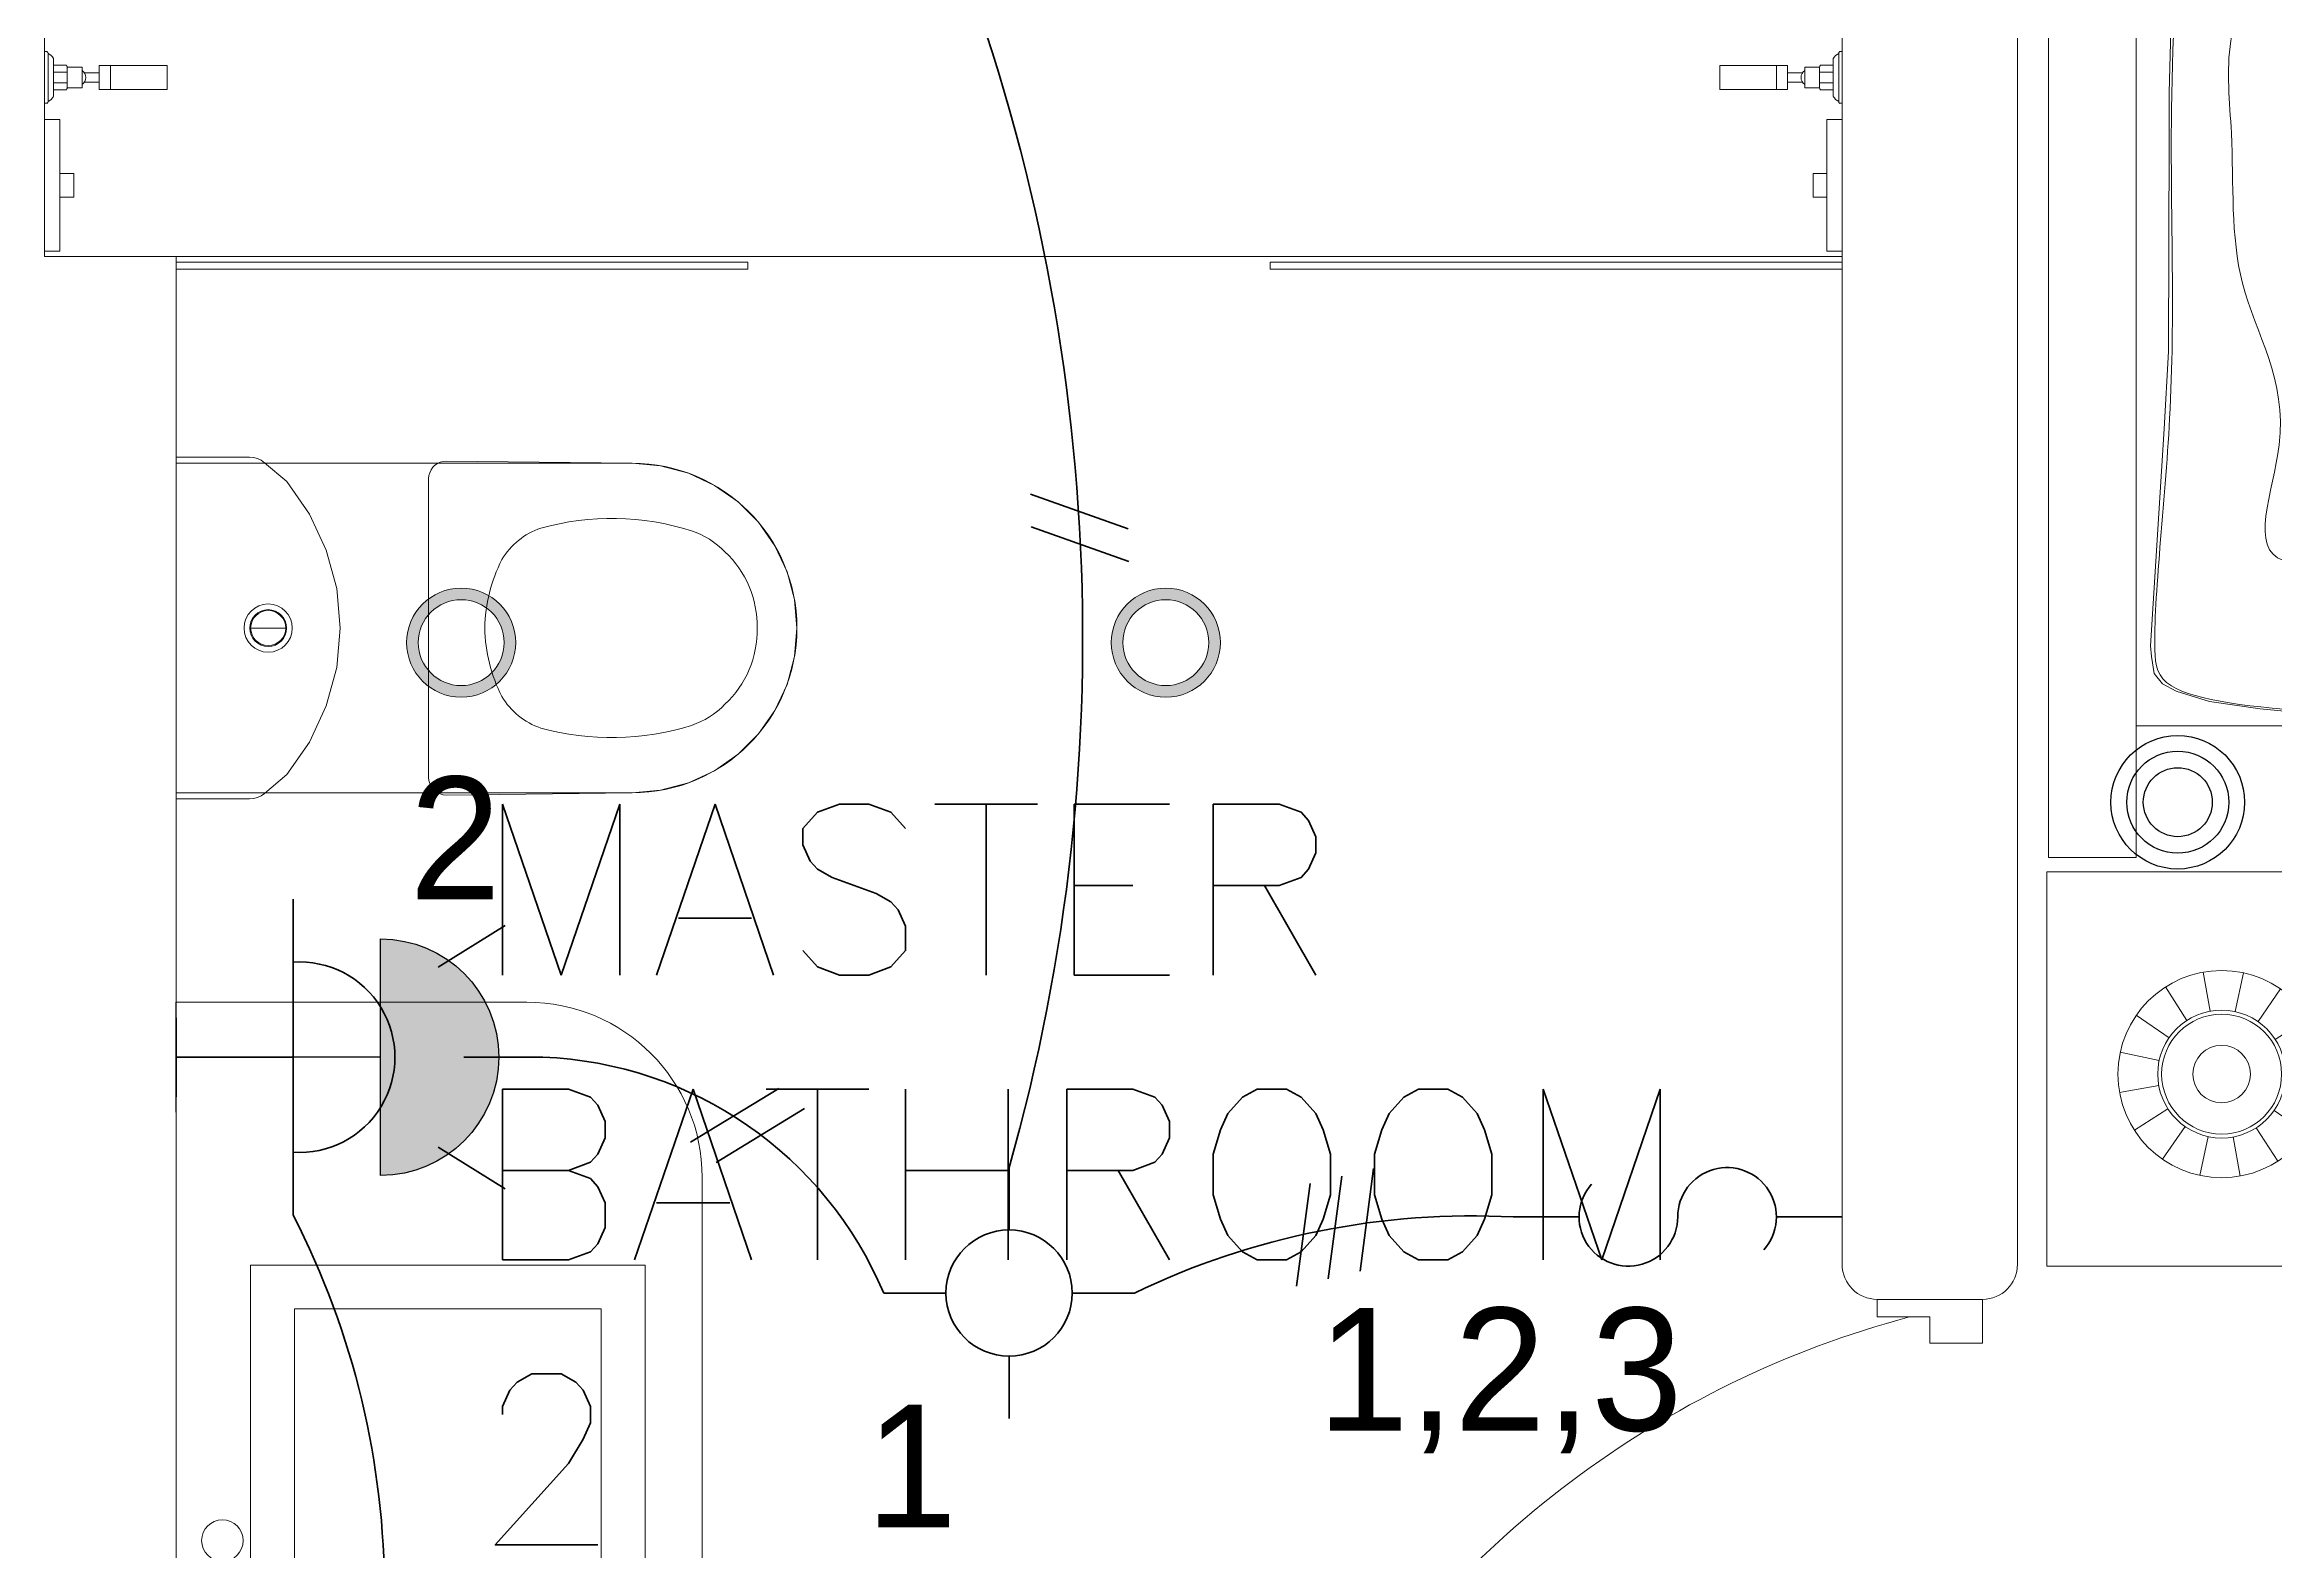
# Model space of a CAD drawing. Header units: metres. Extents: x 14 to 2416, y -346 to 476.
# Drawn here: x 146.327 to 148.871, y -84.998 to -83.279 of the extents above; entities that cross this region are included whole.
import ezdxf

# ---------------------------------------------------------------- set-up
doc = ezdxf.new("R2010")
doc.units = ezdxf.units.M
doc.linetypes.add('0', pattern=[0])
doc.layers.get('0').update_dxf_attribs({"linetype": '0', "lineweight": 20})
doc.layers.add('1', color=1, linetype='Continuous')
doc.layers.add('MAVA Luminarias', color=1, linetype='Continuous')
for name, color, linetype, lineweight in [('A-ANNO-TEXT', 20, 'Continuous', 13), ('A-DOOR', 35, 'Continuous', 5), ('A-WALL', 250, 'Continuous', 20), ('baños', 251, 'Continuous', 0), ('E Salida Interruptores', 22, 'Continuous', 40), ('E Salida Luces', 22, 'Continuous', 40), ('E Tuberia Emp Losa', 22, 'Continuous', 40), ('MAVA -LUMINARIAS', 1, 'Continuous', 18), ('MOBILIARIOS', 252, 'Continuous', 0), ('textos', 7, 'Continuous', 0)]:
    doc.layers.add(name, color=color, linetype=linetype, lineweight=lineweight)
doc.styles.add('CENTURY GOTHIC', font='GOTHIC.TTF')
doc.styles.get("Standard").update_dxf_attribs({"font": 'arial.ttf', "height": 0.1875})

# ---------------------------------------------------------------- blocks, each defined once
blk = doc.blocks.new('downlight')
at = {"layer": 'MAVA -LUMINARIAS'}
h = blk.add_hatch(color=3, dxfattribs=at)
h.dxf.hatch_style = 1
h.paths.add_polyline_path([(-5.416, -22.4571, 1), (-5.2917, -22.4571, 1)])
h.paths.add_polyline_path([(-5.3048, -22.4571, -1), (-5.4029, -22.4571, -1)], flags=16)
at = {"layer": 'MAVA -LUMINARIAS', "color": 3}
for radius in [0.0622, 0.049]:
    blk.add_circle((-5.3539, -22.4571), radius, dxfattribs=at)
blk = doc.blocks.new('SCONCE 2')
at = {"layer": 'MAVA Luminarias', "linetype": 'Continuous'}
blk.add_hatch(color=1, dxfattribs=at).paths.add_polyline_path([(0.3422, -0.2405, 1), (-0.169, -0.2405)])
at = {"layer": 'MAVA Luminarias', "color": 1, "linetype": 'Continuous'}
for p, q in [((-0.169, -0.2405), (0.3422, -0.2405)), ((0.0866, -0.2405), (0.0866, -0.6823)), ((-0.0323, -0.6823), (0.2056, -0.6823))]:
    blk.add_line(p, q, dxfattribs=at)
blk.add_arc((0.0866, -0.2405), 0.2556, 0, 180, dxfattribs=at)
blk = doc.blocks.new('Caroma_ToiletSuites')
at = {"layer": 'baños'}
for p, q in [((-64.3, 696.7), (-94, 682.8)), ((-32.6, 705.1), (-64.3, 696.7)), ((0, 708), (-32.6, 705.1)), ((32.6, 705.1), (0, 708)), ((64.3, 696.7), (32.6, 705.1)), ((94, 682.8), (64.3, 696.7)), ((-120.8, 664), (-144, 640.8)), ((-94, 682.8), (-120.8, 664)), ((120.8, 664), (94, 682.8)), ((144, 640.8), (120.8, 664)), ((-144, 640.8), (-162.8, 614)), ((162.8, 614), (144, 640.8)), ((-162.8, 614), (-176.7, 584.3)), ((176.7, 584.3), (162.8, 614)), ((-176.7, 584.3), (-185.1, 552.6)), ((185.1, 552.6), (176.7, 584.3)), ((-185.1, 552.6), (-188, 520)), ((188, 520), (185.1, 552.6)), ((-188, 520), (-190.5, 308)), ((-188, 0), (-188, 520)), ((188, 520), (188, 0)), ((190.5, 308), (188, 520)), ((-190.5, 308), (-190.2, 304.5)), ((190.2, 304.5), (190.5, 308)), ((-190.2, 304.5), (-189.3, 301.2)), ((-189.3, 301.2), (-187.8, 298)), ((-187.8, 298), (-185.8, 295.1)), ((-185.8, 295.1), (-183.4, 292.7)), ((-183.4, 292.7), (-180.5, 290.7)), ((-180.5, 290.7), (-177.3, 289.2)), ((-177.3, 289.2), (-174, 288.3)), ((-174, 288.3), (-170.5, 288)), ((-170.5, 288), (170.5, 288)), ((170.5, 288), (174, 288.3)), ((174, 288.3), (177.3, 289.2)), ((177.3, 289.2), (180.5, 290.7)), ((180.5, 290.7), (183.4, 292.7)), ((183.4, 292.7), (185.8, 295.1)), ((185.8, 295.1), (187.8, 298)), ((187.8, 298), (189.3, 301.2)), ((189.3, 301.2), (190.2, 304.5)), ((-45.1, 183.1), (-88.9, 171.3)), ((0, 187), (-45.1, 183.1)), ((45.1, 183.1), (0, 187)), ((88.9, 171.3), (45.1, 183.1)), ((-88.9, 171.3), (-130, 152.2)), ((130, 152.2), (88.9, 171.3)), ((-130, 152.2), (-167.1, 126.2)), ((167.1, 126.2), (130, 152.2)), ((-167.1, 126.2), (-188.7, 100.9)), ((0, 85), (0, 125)), ((188.7, 100.9), (167.1, 126.2)), ((-194.6, 88.2), (-195, 83.5)), ((-195, 83.5), (-195, 0)), ((-193.4, 92.7), (-194.6, 88.2)), ((-191.4, 97), (-193.4, 92.7)), ((-188.7, 100.9), (-191.4, 97)), ((191.4, 97), (188.7, 100.9)), ((193.4, 92.7), (191.4, 97)), ((194.6, 88.2), (193.4, 92.7)), ((195, 83.5), (194.6, 88.2)), ((195, 0), (195, 83.5)), ((-195, 0), (195, 0)), ((188, 0), (-188, 0))]:
    blk.add_line(p, q, dxfattribs=at)
for centre, radius, start, end in [((0, 520), 188, 0, 180), ((-2.7, 547.4), 115.2, 88.6565, 137.0404), ((2.7, 547.4), 115.2, 42.9609, 91.3415), ((-18.8, 556.1), 97.6, 134.3372, 160.9897), ((18.8, 556.1), 97.6, 19.01, 45.6643), ((183, 496.7), 307.9, 162.7713, 195.2143), ((-183, 496.7), 307.9, 344.7852, 17.2286), ((-36.1, 442.4), 82.4, 198.763, 239.3582), ((36.1, 442.4), 82.4, 300.6412, 341.2351), ((2.9, 529.9), 177.9, 242.916, 269.0659), ((-2.9, 529.9), 177.9, 270.9339, 297.0836), ((0, 105), 27.5, 0, 180), ((0, 105), 27.5, 180, 0), ((0, 105), 21, 0, 180), ((0, 105), 21, 180, 0), ((0, 105), 20, 0, 180), ((0, 105), 20, 180, 0)]:
    blk.add_arc(centre, radius, start, end, dxfattribs=at)
blk = doc.blocks.new('P90')
at = {"layer": 'A-DOOR'}
for p, q in [((-0.0476, -0.8576), (0.6364, -0.5264)), ((0.6473, -0.5489), (0.6364, -0.5264)), ((-0.0368, -0.88), (0.6473, -0.5489)), ((0.5843, -0.5517), (0.58, -0.5427)), ((0.5992, -0.5445), (0.5949, -0.5355)), ((0.5952, -0.5741), (0.5995, -0.5831)), ((0.6101, -0.5669), (0.6144, -0.5759)), ((-0.0368, -0.88), (-0.0476, -0.8576))]:
    blk.add_line(p, q, dxfattribs=at)
for points in [[(-0.06, -0.02), (-0.06, -0.05), (-0.12, -0.05), (-0.12, 0), (0, 0), (0, -0.02)], [(-0.0668, -0.88), (-0.0668, -0.85), (-0.1268, -0.85), (-0.1268, -0.9), (-0.0068, -0.9), (-0.0068, -0.88)]]:
    blk.add_lwpolyline(points, close=True, dxfattribs=at)
blk.add_arc((-0.3259, -1.105), 1.1228, 31.0139, 75.0797, dxfattribs=at)
for points in [[(0.5812, -0.5096), (0.5857, -0.5096), (0.5933, -0.5141), (0.5977, -0.5218), (0.5977, -0.5306), (0.5933, -0.5383), (0.5856, -0.5427), (0.5767, -0.5427), (0.5691, -0.5383), (0.5647, -0.5306), (0.5647, -0.5217), (0.5691, -0.514), (0.5768, -0.5096), (0.5812, -0.5096)], [(0.6133, -0.5758), (0.6177, -0.5758), (0.6254, -0.5803), (0.6298, -0.5879), (0.6298, -0.5968), (0.6253, -0.6045), (0.6176, -0.6089), (0.6088, -0.6089), (0.6011, -0.6044), (0.5967, -0.5967), (0.5967, -0.5879), (0.6011, -0.5802), (0.6088, -0.5758), (0.6133, -0.5758)]]:
    blk.add_open_spline(points, degree=2, dxfattribs=at)
blk = doc.blocks.new('A$C8d867532')
at = {"layer": 'baños', "linetype": 'Continuous'}
blk.add_line((0.0395, 0.4062, 0), (0.1223, 0.4062, 0.0004), dxfattribs=at)
at = {"layer": 'baños'}
for points in [[(0.0743, 0.8), (0.5243, 0.8), (0.5243, 0), (0.0743, 0)], [(0.1243, 0.75), (0.4743, 0.75), (0.4743, 0.05), (0.1243, 0.05)]]:
    blk.add_lwpolyline(points, close=True, dxfattribs=at)
at = {"layer": 'baños', "linetype": 'Continuous'}
blk.add_lwpolyline([(0.0672, 0.3939, -9.082434), (0.0672, 0.4062)], format="xyb", dxfattribs=at)
at = {"layer": 'baños', "linetype": 'Continuous', "elevation": 0}
for points in [[(0.0661, 0.4101), (0.1804, 0.4101, -0.363105), (0.1887, 0.4, -0.363105), (0.1804, 0.39), (0.0661, 0.39)], [(0.0333, 0.4, -0.385153), (0.0395, 0.4062), (0.0395, 0.4062)], [(0.0333, 0.4, 0.385153), (0.0395, 0.3939), (0.0395, 0.3939)]]:
    blk.add_lwpolyline(points, format="xyb", dxfattribs=at)
at = {"layer": 'baños', "linetype": 'Continuous'}
for points, elevation in [([(0.0114, 0.405), (0.0005, 0.405), (0, 0.4043), (0, 0.3957)], 0), ([(0, 0.3957), (0.0005, 0.395), (0.0114, 0.395)], 0), ([(0.1223, 0.4062), (0.1223, 0.3939)], 0.0004)]:
    blk.add_lwpolyline(points, dxfattribs=dict(at, elevation=elevation))
at = {"layer": 'baños', "linetype": 'Continuous', "extrusion": (1.31781e-06, -1, -8.43443e-26), "elevation": -0.3939}
blk.add_lwpolyline([(0.1223, 0.0004), (0.0395, 0)], close=True, dxfattribs=at)
at = {"layer": 'baños', "linetype": 'Continuous'}
for centre, radius in [((0.0422, 0.4857), 0.0237), ((0.2993, 0.4), 0.0317), ((0.2993, 0.4), 0.0159), ((0.0384, 0.3146), 0.0237)]:
    blk.add_circle(centre, radius, dxfattribs=at)
at = {"layer": 'baños', "linetype": 'Continuous', "extrusion": (3.61622e-27, 8.43443e-26, -1)}
for centre, major_axis, ratio in [((0.1558, 0.4), (0, -0.0085), 0.599546), ((0.1557, 0.424), (0.00005, -0.0075), 0.581577), ((0.1558, 0.376), (0.00005, -0.0075), 0.581577)]:
    blk.add_ellipse(centre, major_axis=major_axis, ratio=ratio, dxfattribs=at)
at = {"layer": 'baños', "linetype": 'Continuous', "flags": 8}
for tag, p in [('TRADENAME', (0.1887, 0.4, 0)), ('MODELNUMBER', (0.1887, 0.4, 0)), ('MATERIAL', (0.1888, 0.4, 0)), ('PRODUCT', (0.1888, 0.4, 0))]:
    blk.add_attdef(tag, p, '', height=0.0000254, rotation=270.0001, dxfattribs=at)
at = {"layer": 'baños', "linetype": 'Continuous'}
for tag, p in [('MATERIAL', (0.299, 0.3999)), ('PRODUCT', (0.299, 0.3999)), ('TRADENAME', (0.2991, 0.3999)), ('MODELNUMBER', (0.2991, 0.3999))]:
    blk.add_attdef(tag, p, '', height=0.0000254, rotation=90.0001, dxfattribs=at)
blk = doc.blocks.new('A$C0ed3e1a4')
at = {"layer": 'baños'}
for p, q in [((0.1294, 0.051), (0.1294, 0.0295)), ((0.1356, 0.0022), (0.1356, 0.0568)), ((0.1396, 0.059), (0.1368, 0.059)), ((0.1396, 0.059), (0.1396, 0)), ((0.0645, 0.0432), (0.0645, 0.0157)), ((0.0941, 0.0346), (0.0772, 0.0346)), ((0.0968, 0.0175), (0.0968, 0.0413)), ((0.0968, 0.0413), (0.1137, 0.0413)), ((0.1137, 0.0413), (0.1137, 0.0294)), ((0.1137, 0.0354), (0.1294, 0.0354)), ((0.1137, 0.0175), (0.1137, 0.0294)), ((0.1294, 0.0435), (0.1148, 0.0435)), ((0.1294, 0.008), (0.1294, 0.0295)), ((0.0941, 0.0243), (0.0772, 0.0243)), ((0.0968, 0.0175), (0.1137, 0.0175)), ((0.1137, 0.0235), (0.1294, 0.0235)), ((0.1294, 0.0154), (0.1148, 0.0154)), ((0.1396, 0), (0.1368, 0))]:
    blk.add_line(p, q, dxfattribs=at)
blk.add_lwpolyline([(0.0772, 0.0432), (0, 0.0432), (0, 0.0157), (0.0772, 0.0157)], close=True, dxfattribs=at)
for centre, radius, start, end in [((0.1416, 0.0445), 0.0138, 115.7896, 151.6564), ((0.138, 0.0569), 0.00241, 117.9179, 181.9718), ((0.1027, 0.0294), 0.01, 125.7762, 234.2238), ((0.1193, 0.0397), 0.00586, 140.0793, 164.0924), ((0.1193, 0.0191), 0.00586, 195.9076, 219.9207), ((0.1416, 0.0145), 0.0138, 208.3436, 244.2104), ((0.138, 0.0021), 0.00241, 178.0282, 242.0821)]:
    blk.add_arc(centre, radius, start, end, dxfattribs=at)
blk = doc.blocks.new('PL BASE 2N NASAS 09')
at = {"layer": 'A-WALL'}
for p, q in [((174.1475, -23.8108), (174.1475, -20.5908)), ((171.8975, -21.6017), (171.8975, -22.6608)), ((173.9475, -21.6017), (173.9475, -23.8108)), ((171.8975, -22.6608), (172.0475, -22.6608)), ((172.0475, -22.6608), (172.0475, -25.1717)), ((173.9875, -23.8508), (174.1075, -23.8508))]:
    blk.add_line(p, q, dxfattribs=at)
for centre, start, end in [((173.9875, -23.8108), 180, 270), ((174.1075, -23.8108), 270, 0)]:
    blk.add_arc(centre, 0.04, start, end, dxfattribs=at)
at = {"layer": 'baños'}
for p, q in [((173.9475, -22.6608), (172.0475, -22.6608)), ((172.4475, -23.5117), (172.0475, -23.5117)), ((172.6475, -23.7117), (172.6475, -24.7117))]:
    blk.add_line(p, q, dxfattribs=at)
for points in [[(171.8975, -22.5047), (171.9149, -22.5047), (171.9149, -22.6547), (171.8975, -22.6547)], [(173.9475, -22.5047), (173.9302, -22.5047), (173.9302, -22.6547), (173.9475, -22.6547)], [(171.9149, -22.5663), (171.9307, -22.5663), (171.9307, -22.5931), (171.9149, -22.5931)], [(173.9302, -22.5663), (173.9144, -22.5663), (173.9144, -22.5931), (173.9302, -22.5931)], [(172.0475, -22.6754), (172.6997, -22.6754), (172.6997, -22.6676), (172.0475, -22.6676)], [(173.9475, -22.6754), (173.2954, -22.6754), (173.2954, -22.6676), (173.9475, -22.6676)]]:
    blk.add_lwpolyline(points, close=True, dxfattribs=at)
blk.add_arc((172.4475, -23.7117), 0.2, 0, 90, dxfattribs=at)
at = {"layer": '1', "color": 1}
ref = blk.add_blockref('A$C8d867532', (172.0581, -24.6117), dxfattribs=at)
ref.add_attrib('MATERIAL', 'VITREOUS CHINA', (172.3571, -24.2116), dxfattribs={"layer": 'baños', "linetype": 'Continuous', "height": 0.0000254, "rotation": 270.0001})
ref.add_attrib('PRODUCT', 'BATHROOM SINK', (172.3571, -24.2116), dxfattribs={"layer": 'baños', "linetype": 'Continuous', "height": 0.0000254, "rotation": 270.0001})
ref.add_attrib('TRADENAME', 'VOX', (172.3572, -24.2118), dxfattribs={"layer": 'baños', "linetype": 'Continuous', "height": 0.0000254, "rotation": 270.0001})
ref.add_attrib('MODELNUMBER', 'K-5373', (172.3572, -24.2117), dxfattribs={"layer": 'baños', "linetype": 'Continuous', "height": 0.0000254, "rotation": 270.0001})
ref.add_attrib('MATERIAL', 'BRASS', (172.2469, -24.2118, 0), dxfattribs={"layer": 'baños', "linetype": 'Continuous', "height": 0.0000254, "rotation": 90.0001})
ref.add_attrib('PRODUCT', 'FAUCETS', (172.2469, -24.2119, 0), dxfattribs={"layer": 'baños', "linetype": 'Continuous', "height": 0.0000254, "rotation": 90.0001})
ref.add_attrib('TRADENAME', 'PURIST', (172.2468, -24.2118, 0), dxfattribs={"layer": 'baños', "linetype": 'Continuous', "height": 0.0000254, "rotation": 90.0001})
ref.add_attrib('MODELNUMBER', 'K-14404-4A', (172.2468, -24.2119, 0), dxfattribs={"layer": 'baños', "linetype": 'Continuous', "height": 0.0000254, "rotation": 90.0001})
at = {"layer": 'A-DOOR', "xscale": -1}
blk.add_blockref('P90', (173.9875, -23.8508), dxfattribs=at)
at = {"layer": 'baños', "xscale": -1}
blk.add_blockref('A$C0ed3e1a4', (172.0371, -22.4862), dxfattribs=at)
at = {"layer": 'baños'}
blk.add_blockref('A$C0ed3e1a4', (173.808, -22.4862), dxfattribs=at)
at = {"layer": 'baños', "xscale": -0.000999999934791, "yscale": 0.000999999934791, "rotation": 270}
blk.add_blockref('Caroma_ToiletSuites', (172.0475, -23.0849), dxfattribs=at)
at = {"layer": 'baños', "linetype": 'Continuous', "flags": 8}
for tag, p in [('MODELNUMBER', (167.1329, -5.6306, 0)), ('TRADENAME', (167.1329, -5.6307, 0)), ('PRODUCT', (167.1329, -5.6307, 0)), ('MATERIAL', (167.1329, -5.6307, 0)), ('MODELNUMBER', (168.3076, -5.6306, 0)), ('TRADENAME', (168.3076, -5.6307, 0)), ('PRODUCT', (168.3076, -5.6307, 0)), ('MATERIAL', (168.3076, -5.6307, 0))]:
    blk.add_attdef(tag, p, '', height=0.0000254, rotation=180.0001, dxfattribs=at)
at = {"layer": 'baños', "linetype": 'Continuous'}
for tag, p, rotation in [('MODELNUMBER', (169.2428, -19.7065), 180.0001), ('TRADENAME', (169.2428, -19.7064), 180.0001), ('MATERIAL', (169.243, -19.7063), 180.0001), ('PRODUCT', (169.243, -19.7064), 180.0001), ('MODELNUMBER', (169.9524, -19.7065), 179.9999), ('MATERIAL', (169.9524, -19.7063), 179.9999), ('TRADENAME', (169.9524, -19.7064), 179.9999), ('PRODUCT', (169.9524, -19.7064), 179.9999)]:
    blk.add_attdef(tag, p, '', height=0.0000254, rotation=rotation, dxfattribs=at)
at = {"layer": 'textos', "insert": (172.3863, -24.1309), "char_height": 0.195, "width": 1.854973, "attachment_point": 7}
blk.add_mtext('{\\Fromans|c0;MASTER BATHROOM\\P2}', dxfattribs=at)
blk = doc.blocks.new('A$Cb50f4bf1')
at = {"layer": 'MOBILIARIOS'}
for p, q in [((0.45, 0.45), (0, 0.45)), ((0, 0.45), (0, 0)), ((0.45, 0), (0.45, 0.45)), ((0.2058, 0.3663), (0.2154, 0.322)), ((0.2519, 0.3671), (0.2438, 0.3224)), ((0.1635, 0.348), (0.1893, 0.3107)), ((0.2948, 0.3501), (0.2703, 0.312)), ((0.1314, 0.3148), (0.1695, 0.2902)), ((0.328, 0.318), (0.2907, 0.2922)), ((0.1144, 0.2719), (0.1591, 0.2638)), ((0.3463, 0.2757), (0.302, 0.2661)), ((0.1152, 0.2258), (0.1595, 0.2353)), ((0.3471, 0.2296), (0.3025, 0.2377)), ((0.1335, 0.1834), (0.1708, 0.2092)), ((0.3301, 0.1867), (0.292, 0.2112)), ((0.1667, 0.1514), (0.1913, 0.1895)), ((0.2096, 0.1344), (0.2177, 0.179)), ((0.2557, 0.1352), (0.2462, 0.1795)), ((0.2981, 0.1535), (0.2723, 0.1908)), ((0, 0), (0.45, 0))]:
    blk.add_line(p, q, dxfattribs=at)
for radius in [0.1182, 0.0729, 0.0684, 0.0328]:
    blk.add_circle((0.2308, 0.2507), radius, dxfattribs=at)
blk = doc.blocks.new('PL MUEBLES 2N NASAS 09')
at = {"layer": 'MOBILIARIOS'}
for points in [[(224.0973, 41.6704), (224.1973, 41.6704), (224.1973, 39.3704), (224.0973, 39.3704)], [(224.1973, 41.5204), (226.1973, 41.5204), (226.1973, 39.5204), (224.1973, 39.5204)]]:
    blk.add_lwpolyline(points, close=True, dxfattribs=at)
blk.add_lwpolyline([(224.3977, 39.5343), (224.3384, 39.5401), (224.2807, 39.5485), (224.2429, 39.5602), (224.227, 39.5686), (224.2178, 39.5803), (224.2145, 39.5995), (224.2134, 39.6119), (224.2291, 39.8593), (224.2339, 39.9475), (224.2348, 40.1918), (224.2348, 40.2431), (224.2386, 40.3857)], dxfattribs=at)
for points, knots in [([(224.9437, 41.4641), (224.9437, 41.4641), (224.9437, 41.4641), (224.9437, 41.4641), (224.942, 41.4641), (224.9072, 41.4641), (224.8373, 41.4845), (224.6654, 41.4926), (224.4583, 41.5084), (224.2276, 41.4845), (224.2019, 41.399), (224.2276, 41.1491), (224.215, 40.8779), (224.2679, 40.6889), (224.2276, 40.2674), (224.2462, 39.9057), (224.2127, 39.6312), (224.2276, 39.5326), (224.62, 39.5326), (224.8064, 39.5326), (224.9482, 39.5524), (224.9615, 39.5524), (224.977, 39.5643), (225.0473, 39.5326), (225.112, 39.5326), (225.2329, 39.5326)], [2.895366, 2.895366, 2.895366, 2.895366, 2.896475, 3.053535, 3.138588, 3.190252, 3.29358, 3.393683, 3.686394, 3.848283, 3.942303, 4.166996, 4.499824, 4.847407, 5.433591, 5.797126, 6.093613, 6.186669, 6.495546, 6.666013, 6.828452, 7.059973, 7.190877, 7.299822, 7.383928, 7.383928, 7.383928, 7.383928]), ([(224.7898, 39.7422), (224.751, 39.7428), (224.6861, 39.7438), (224.5921, 39.7873), (224.5341, 39.7091), (224.4605, 39.7137), (224.3132, 39.6959), (224.3948, 39.8799), (224.3004, 40.0142), (224.3109, 40.1756), (224.2938, 40.3159), (224.3419, 40.4035), (224.3008, 40.4982), (224.3682, 40.4687), (224.415, 40.4576)], [0, 0, 0, 0, 0.125513, 0.209774, 0.279098, 0.385114, 0.440556, 0.579971, 0.776155, 0.956632, 1.067828, 1.221054, 1.242986, 1.352802, 1.352802, 1.352802, 1.352802])]:
    blk.add_open_spline(points, degree=3, knots=knots, dxfattribs=at)
blk.add_blockref('PL BASE 2N NASAS 09', (49.9143, 62.717))
at = {"layer": 'MOBILIARIOS', "xscale": -1, "rotation": 90.00000000000007}
blk.add_blockref('A$Cb50f4bf1', (224.5453, 39.354), dxfattribs=at)
blk = doc.blocks.new('A$C595364de')
blk.add_blockref('PL MUEBLES 2N NASAS 09', (-199.5618, -36.6052))
blk = doc.blocks.new('*U387')
at = {"layer": 'E Salida Luces'}
for p, q in [((0.2226, 0.3004), (0.2226, 0.1502)), ((0.6254, 0.2502), (0.4978, 0.1711)), ((0.2226, -0.1502), (0.2226, 0.1502)), ((0, 0.0751), (0, -0.0751)), ((0.2226, 0), (0, 0)), ((0.6968, 0), (0.5466, 0)), ((0.2226, -0.1502), (0.2226, -0.3004)), ((0.6254, -0.2502), (0.4978, -0.171))]:
    blk.add_line(p, q, dxfattribs=at)
blk.add_arc((0.2348, 0), 0.1811, 266.1195, 93.8805, dxfattribs=at)
blk = doc.blocks.new('*U486')
at = {"layer": 'E Salida Luces', "linetype": 'Continuous'}
for p, q in [((0, 0.3583), (0, 0.1807)), ((-0.3576, 0.0007), (-0.18, 0.0007)), ((0.18, 0.0007), (0.3576, 0.0007)), ((0, -0.1793), (0, -0.3569))]:
    blk.add_line(p, q, dxfattribs=at)
blk.add_circle((0, 0.0007), 0.18, dxfattribs=at)
blk = doc.blocks.new('*U370')
for p, q in [((0.025, 1.368), (-1.049, -1.483)), ((0.987, 1.368), (-0.088, -1.483))]:
    blk.add_line(p, q)
blk = doc.blocks.new('*U461')
at = {"xscale": 0.03937007874015751, "yscale": 0.03937007874015751, "zscale": 0.03937007874015751, "rotation": 1.172840678345944}
blk.add_blockref('*U370', (0.0012, 0.0023), dxfattribs=at)
blk = doc.blocks.new('*U457')
at = {"layer": 'E Salida Interruptores'}
for p, q in [((0.075, 0), (0, 0)), ((0.3, 0), (0.375, 0))]:
    blk.add_line(p, q, dxfattribs=at)
for centre, start, end in [((0.13125, 0), 0, 221.81031), ((0.24375, 0), 180, 41.81031)]:
    blk.add_arc(centre, 0.05625, start, end, dxfattribs=at)
blk = doc.blocks.new('*U672')
at = {"xscale": 0.0393700787401575, "yscale": 0.0393700787401575, "zscale": 0.0393700787401575, "rotation": 283.162644584829}
blk.add_blockref('*U370', (0.0025, -0.0007), dxfattribs=at)
blk = doc.blocks.new('*U738')
at = {"xscale": 0.03937007874015749, "yscale": 0.03937007874015749, "zscale": 0.03937007874015749, "rotation": 75.69672348123925}
blk.add_blockref('*U370', (-0.0019, 0.0017), dxfattribs=at)

msp = doc.modelspace()

# ---------------------------------------------------------------- linework, layer by layer
at = {"layer": 'E Salida Luces'}
for centre, radius, start, end in [((145.2944, -83.9557), 2.2161, 344.1821, 22.3337), ((146.8779, -84.8736), 0.4401, 22.8281, 87.8168), ((145.7672, -85.0457), 0.9471, 332.8843, 27.1157), ((147.955, -85.502), 0.8872, 86.9894, 115.7433)]:
    msp.add_arc(centre, radius, start, end, dxfattribs=at)
at = {"layer": 'MAVA Luminarias'}
for radius in [0.0762, 0.0582, 0.0393]:
    msp.add_circle((148.7594, -84.1429), radius, dxfattribs=at)

# ---------------------------------------------------------------- block references
at = {"layer": 'A-ANNO-TEXT'}
msp.add_blockref('A$C595364de', (124.0766, -86.9711), dxfattribs=at)
at = {"layer": 'E Salida Luces', "color": 1, "xscale": -0.6, "yscale": 0.6, "zscale": 0.6, "rotation": 180}
msp.add_blockref('*U387', (146.4766, -84.4338), dxfattribs=at)
at = {"layer": 'E Salida Luces', "xscale": 0.4, "yscale": 0.4, "zscale": 0.4, "rotation": 180}
msp.add_blockref('*U486', (147.4266, -84.7026), dxfattribs=at)
at = {"layer": 'E Tuberia Emp Losa'}
for name, p, xscale, yscale, zscale, rotation in [('*U461', (147.507, -83.8298), 0.9842519685039597, 0.9842519685039597, 0.9842519685039597, 90.00000000000001), ('*U738', (147.1283, -84.5117), 0.9842519685039481, 0.9842519685039481, 0.9842519685039481, 246.315101284278), ('*U672', (147.8165, -84.6237), 0.9842519685039597, 0.9842519685039597, 0.9842519685039597, 270), ('*U672', (147.7802, -84.6322), 0.9842519685039597, 0.9842519685039597, 0.9842519685039597, 270)]:
    msp.add_blockref(name, p, dxfattribs=dict(at, xscale=xscale, yscale=yscale, zscale=zscale, rotation=rotation))
at = {"layer": 'E Tuberia Emp Losa', "xscale": -1}
msp.add_blockref('*U457', (148.3766, -84.616), dxfattribs=at)
at = {"layer": 'MAVA Luminarias'}
for p in [(152.1556, -61.5037), (152.9592, -61.5037)]:
    msp.add_blockref('downlight', p, dxfattribs=at)
at = {"layer": 'MAVA Luminarias', "linetype": 'Continuous', "xscale": -0.5277282914889166, "yscale": 0.5277282914889166, "zscale": 0.5277282914889166, "rotation": 270}
msp.add_blockref('SCONCE 2', (146.8367, -84.4795), dxfattribs=at)

# ---------------------------------------------------------------- texts
at = {"layer": 'E Tuberia Emp Losa', "char_height": 0.14, "attachment_point": 5, "style": 'CENTURY GOTHIC'}
for s, insert, width in [('2', (146.7949, -84.1838), 0.162623), ('1,2,3', (147.9864, -84.8028), 0.836737), ('1', (147.3152, -84.9002), 0.133394)]:
    msp.add_mtext(s, dxfattribs=dict(at, insert=insert, width=width))

doc.saveas('drawing.dxf')
